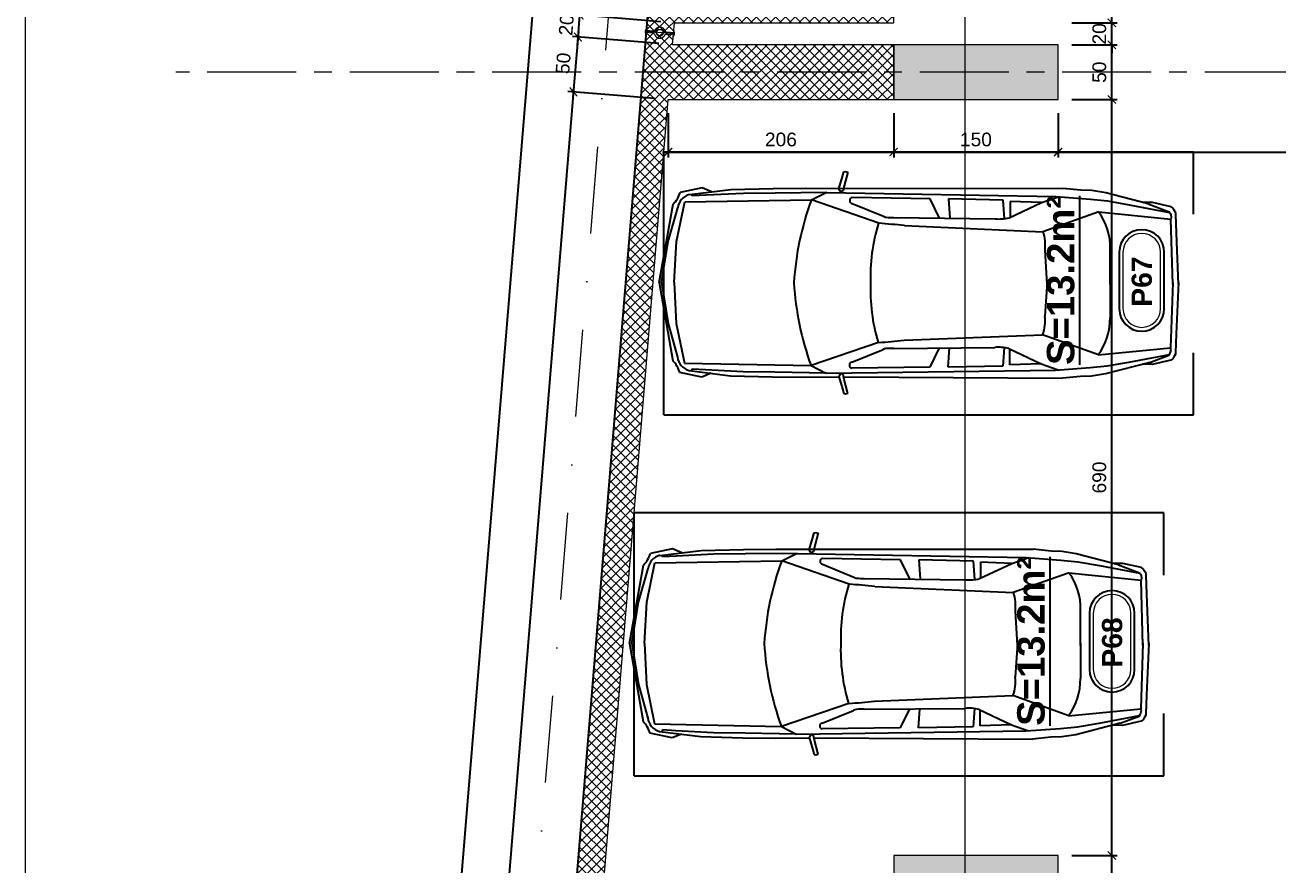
# Model space of a CAD drawing. Header units: centimetres. Extents: x 54080 to 59633, y -55119 to -48218.
# Drawn here: x 54080 to 55223, y -52806 to -52039 of the extents above; entities that cross this region are included whole.
import ezdxf
from ezdxf.enums import TextEntityAlignment as Align

# ---------------------------------------------------------------- set-up
doc = ezdxf.new("R2010")
doc.units = ezdxf.units.CM
doc.header["$LTSCALE"] = 50
doc.header["$MEASUREMENT"] = 0
for name, pattern in [('23486-A01$0${ Chain Double-Dash }', [0]), ('AXES', [2, 1.25, -0.25, 0.25, -0.25]), ('CACHE', [0.375, 0.25, -0.125]), ('CONTINU', [0]), ('Dot & Dashed', [335.138881, 158.75, -88.194444, 0, -88.194437])]:
    doc.linetypes.add(name, pattern=pattern)
doc.layers.get('0').update_dxf_attribs({"color": 8})
for name, color, linetype in [('AXES', 10, 'AXES'), ('BETON COUPE', 3, 'CONTINU'), ('BORD', 5, 'Continuous'), ('COTE 50ème', 1, 'Continuous'), ('FINI', 251, 'Continuous'), ('PILIER', 7, 'Continuous'), ('TEXTE', 7, 'Continuous')]:
    doc.layers.add(name, color=color, linetype=linetype)
for name, color, linetype, lineweight in [('BETON CACHE', 4, 'CACHE', 5), ('BETON HACHURE', 253, 'Continuous', 13), ('JOINT JEKTO', 150, 'AXES', 35), ('MACONNERIE COUPE', 7, 'Continuous', 30)]:
    doc.layers.add(name, color=color, linetype=linetype, lineweight=lineweight)
doc.layers.add('FMULT', color=150, linetype='Continuous', plot=False)
doc.layers.add('HORS GEL', color=7, linetype='CACHE', lineweight=15, true_color=0x00661a)
doc.layers.add('PREFA MUR SUP TRAME', color=7, linetype='Continuous', true_color=0xd7c7ff)
doc.styles.add('BRMNAMES', font='swisseb.ttf', dxfattribs={"height": 20})
doc.styles.add('RS_TEXT_1.50', font='arial.ttf', dxfattribs={"height": 12.5})
doc.styles.add('RS_TXT_50', font='arial.ttf', dxfattribs={"height": 12.5})
doc.dimstyles.new('RS_50CM_LINEAIRE', dxfattribs={"dimscale": 5, "dimtxt": 12.5, "dimasz": 1.5, "dimexe": 1, "dimexo": 2.5, "dimgap": 1, "dimtad": 1, "dimdec": 1, "dimrnd": 0.5, "dimdsep": 46, "dimtxsty": 'RS_TXT_50', "dimblk1": 'ARCHTICK', "dimblk2": 'ARCHTICK', "dimsah": 1, "dimcen": 2.5, "dimdle": 1, "dimclrt": 4, "dimadec": 0, "dimazin": 2, "dimtfac": 1, "dimtdec": 1, "dimtix": 1, "dimtmove": 2, "dimatfit": 3, "dimfxl": 1, "dimtolj": 1, "dimtzin": 0, "dimarcsym": 0})

# ---------------------------------------------------------------- blocks, each defined once
blk = doc.blocks.new('A$C99aa3423')
at = {"layer": 'AXES', "lineweight": 5, "ltscale": 1.3}
for p, q in [((-1265, 1580), (-1265, -1500)), ((3195, -1220), (-1985, -1220))]:
    blk.add_line(p, q, dxfattribs=at)
at = {"layer": 'HORS GEL', "linetype": '23486-A01$0${ Chain Double-Dash }', "ltscale": 1.2}
blk.add_line((-1265, -1195), (-1265, -4150), dxfattribs=at)
blk = doc.blocks.new('_ArchTick')
at = {"color": 0, "linetype": 'ByBlock', "const_width": 0.15}
blk.add_lwpolyline([(-0.5, -0.5), (0.5, 0.5)], dxfattribs=at)
blk = doc.blocks.new('*D1079')
at = {"layer": 'COTE 50ème', "color": 0, "lineweight": -2, "ltscale": 0.5, "transparency": 16777216}
for p, q in [((55071.7, -52852.4), (55071.7, -52792.4)), ((55035.2, -52797.4), (55076.7, -52797.4)), ((55035.2, -52847.4), (55076.7, -52847.4))]:
    blk.add_line(p, q, dxfattribs=at)
at = {"layer": 'Defpoints', "color": 0, "ltscale": 0.5, "transparency": 16777216}
for p in [(55022.7, -52797.4), (55071.7, -52797.4), (55022.7, -52847.4)]:
    blk.add_point(p, dxfattribs=at)
at = {"layer": 'COTE 50ème', "color": 0, "lineweight": -2, "ltscale": 0.5, "transparency": 16777216, "xscale": 7.5, "yscale": 7.5, "zscale": 7.5}
for p, rotation in [((55071.7, -52797.4), 90), ((55071.7, -52847.4), 270)]:
    blk.add_blockref('_ArchTick', p, dxfattribs=dict(at, rotation=rotation))
at = {"layer": 'COTE 50ème', "color": 4, "ltscale": 0.5, "transparency": 16777216, "insert": (55060.3, -52822.4), "char_height": 12.5, "attachment_point": 5, "rotation": 90, "style": 'RS_TXT_50'}
blk.add_mtext('\\A1;50', dxfattribs=at)
blk = doc.blocks.new('*D1080')
at = {"layer": 'COTE 50ème', "color": 0, "lineweight": -2, "ltscale": 0.5, "transparency": 16777216}
for p, q in [((55035.2, -52107.4), (55076.7, -52107.4)), ((55071.7, -52802.4), (55071.7, -52102.4)), ((55035.2, -52797.4), (55076.7, -52797.4))]:
    blk.add_line(p, q, dxfattribs=at)
at = {"layer": 'Defpoints', "color": 0, "ltscale": 0.5, "transparency": 16777216}
for p in [(55022.7, -52107.4), (55071.7, -52107.4), (55022.7, -52797.4)]:
    blk.add_point(p, dxfattribs=at)
at = {"layer": 'COTE 50ème', "color": 0, "lineweight": -2, "ltscale": 0.5, "transparency": 16777216, "xscale": 7.5, "yscale": 7.5, "zscale": 7.5}
for p, rotation in [((55071.7, -52107.4), 90), ((55071.7, -52797.4), 270)]:
    blk.add_blockref('_ArchTick', p, dxfattribs=dict(at, rotation=rotation))
at = {"layer": 'COTE 50ème', "color": 4, "ltscale": 0.5, "transparency": 16777216, "insert": (55060.3, -52452.4), "char_height": 12.5, "attachment_point": 5, "rotation": 90, "style": 'RS_TXT_50'}
blk.add_mtext('\\A1;690', dxfattribs=at)
blk = doc.blocks.new('*D1081')
at = {"layer": 'COTE 50ème', "color": 0, "lineweight": -2, "ltscale": 0.5, "transparency": 16777216}
for p, q in [((55035.2, -52057.4), (55076.7, -52057.4)), ((55071.7, -52112.4), (55071.7, -52052.4)), ((55035.2, -52107.4), (55076.7, -52107.4))]:
    blk.add_line(p, q, dxfattribs=at)
at = {"layer": 'Defpoints', "color": 0, "ltscale": 0.5, "transparency": 16777216}
for p in [(55022.7, -52057.4), (55071.7, -52057.4), (55022.7, -52107.4)]:
    blk.add_point(p, dxfattribs=at)
at = {"layer": 'COTE 50ème', "color": 0, "lineweight": -2, "ltscale": 0.5, "transparency": 16777216, "xscale": 7.5, "yscale": 7.5, "zscale": 7.5}
for p, rotation in [((55071.7, -52057.4), 90), ((55071.7, -52107.4), 270)]:
    blk.add_blockref('_ArchTick', p, dxfattribs=dict(at, rotation=rotation))
at = {"layer": 'COTE 50ème', "color": 4, "ltscale": 0.5, "transparency": 16777216, "insert": (55060.3, -52082.4), "char_height": 12.5, "attachment_point": 5, "rotation": 90, "style": 'RS_TXT_50'}
blk.add_mtext('\\A1;50', dxfattribs=at)
blk = doc.blocks.new('*D1082')
at = {"layer": 'COTE 50ème', "color": 0, "lineweight": -2, "ltscale": 0.5, "transparency": 16777216}
for p, q in [((55035.2, -52037.4), (55076.7, -52037.4)), ((55071.7, -52037.4), (55071.7, -52029.9)), ((55071.7, -52057.4), (55071.7, -52037.4)), ((55035.2, -52057.4), (55076.7, -52057.4)), ((55071.7, -52057.4), (55071.7, -52064.9))]:
    blk.add_line(p, q, dxfattribs=at)
at = {"layer": 'Defpoints', "color": 0, "ltscale": 0.5, "transparency": 16777216}
for p in [(55022.7, -52037.4), (55071.7, -52037.4), (55022.7, -52057.4)]:
    blk.add_point(p, dxfattribs=at)
at = {"layer": 'COTE 50ème', "color": 0, "lineweight": -2, "ltscale": 0.5, "transparency": 16777216, "xscale": 7.5, "yscale": 7.5, "zscale": 7.5}
for p, rotation in [((55071.7, -52037.4), 270), ((55071.7, -52057.4), 90)]:
    blk.add_blockref('_ArchTick', p, dxfattribs=dict(at, rotation=rotation))
at = {"layer": 'COTE 50ème', "color": 4, "ltscale": 0.5, "transparency": 16777216, "insert": (55060.3, -52047.4), "char_height": 12.5, "attachment_point": 5, "rotation": 90, "style": 'RS_TXT_50'}
blk.add_mtext('\\A1;20', dxfattribs=at)
blk = doc.blocks.new('*D1083')
at = {"layer": 'COTE 50ème', "color": 0, "lineweight": -2, "ltscale": 0.5, "transparency": 16777216}
for p, q in [((55071.7, -52042.4), (55071.7, -51982.4)), ((55035.2, -51987.4), (55076.7, -51987.4)), ((55035.2, -52037.4), (55076.7, -52037.4))]:
    blk.add_line(p, q, dxfattribs=at)
at = {"layer": 'Defpoints', "color": 0, "ltscale": 0.5, "transparency": 16777216}
for p in [(55022.7, -51987.4), (55071.7, -51987.4), (55022.7, -52037.4)]:
    blk.add_point(p, dxfattribs=at)
at = {"layer": 'COTE 50ème', "color": 0, "lineweight": -2, "ltscale": 0.5, "transparency": 16777216, "xscale": 7.5, "yscale": 7.5, "zscale": 7.5}
for p, rotation in [((55071.7, -51987.4), 90), ((55071.7, -52037.4), 270)]:
    blk.add_blockref('_ArchTick', p, dxfattribs=dict(at, rotation=rotation))
at = {"layer": 'COTE 50ème', "color": 4, "ltscale": 0.5, "transparency": 16777216, "insert": (55060.3, -52012.4), "char_height": 12.5, "attachment_point": 5, "rotation": 90, "style": 'RS_TXT_50'}
blk.add_mtext('\\A1;50', dxfattribs=at)
blk = doc.blocks.new('*D1252')
at = {"layer": 'COTE 50ème', "color": 0, "lineweight": -2, "ltscale": 0.5, "transparency": 16777216}
for p, q in [((54666.9, -52119.9), (54666.9, -52160.3)), ((54872.7, -52119.9), (54872.7, -52160.3)), ((54661.9, -52155.3), (54877.7, -52155.3))]:
    blk.add_line(p, q, dxfattribs=at)
at = {"layer": 'Defpoints', "color": 0, "ltscale": 0.5, "transparency": 16777216}
for p in [(54666.9, -52107.4), (54872.7, -52107.4), (54872.7, -52155.3)]:
    blk.add_point(p, dxfattribs=at)
at = {"layer": 'COTE 50ème', "color": 0, "lineweight": -2, "ltscale": 0.5, "transparency": 16777216, "xscale": 7.5, "yscale": 7.5, "zscale": 7.5, "rotation": 180}
blk.add_blockref('_ArchTick', (54666.9, -52155.3), dxfattribs=at)
at = {"layer": 'COTE 50ème', "color": 0, "lineweight": -2, "ltscale": 0.5, "transparency": 16777216, "xscale": 7.5, "yscale": 7.5, "zscale": 7.5}
blk.add_blockref('_ArchTick', (54872.7, -52155.3), dxfattribs=at)
at = {"layer": 'COTE 50ème', "color": 4, "ltscale": 0.5, "transparency": 16777216, "insert": (54769.8, -52143.9), "char_height": 12.5, "attachment_point": 5, "style": 'RS_TXT_50'}
blk.add_mtext('\\A1;206', dxfattribs=at)
blk = doc.blocks.new('*D1253')
at = {"layer": 'COTE 50ème', "color": 0, "lineweight": -2, "ltscale": 0.5, "transparency": 16777216}
for p, q in [((54872.7, -52119.9), (54872.7, -52160.3)), ((55022.7, -52119.9), (55022.7, -52160.3)), ((54867.7, -52155.3), (55027.7, -52155.3))]:
    blk.add_line(p, q, dxfattribs=at)
at = {"layer": 'Defpoints', "color": 0, "ltscale": 0.5, "transparency": 16777216}
for p in [(54872.7, -52107.4), (55022.7, -52107.4), (55022.7, -52155.3)]:
    blk.add_point(p, dxfattribs=at)
at = {"layer": 'COTE 50ème', "color": 0, "lineweight": -2, "ltscale": 0.5, "transparency": 16777216, "xscale": 7.5, "yscale": 7.5, "zscale": 7.5, "rotation": 180}
blk.add_blockref('_ArchTick', (54872.7, -52155.3), dxfattribs=at)
at = {"layer": 'COTE 50ème', "color": 0, "lineweight": -2, "ltscale": 0.5, "transparency": 16777216, "xscale": 7.5, "yscale": 7.5, "zscale": 7.5}
blk.add_blockref('_ArchTick', (55022.7, -52155.3), dxfattribs=at)
at = {"layer": 'COTE 50ème', "color": 4, "ltscale": 0.5, "transparency": 16777216, "insert": (54947.7, -52143.9), "char_height": 12.5, "attachment_point": 5, "style": 'RS_TXT_50'}
blk.add_mtext('\\A1;150', dxfattribs=at)
blk = doc.blocks.new('*D1254')
at = {"layer": 'COTE 50ème', "color": 0, "lineweight": -2, "ltscale": 0.5, "transparency": 16777216}
for p, q in [((55022.7, -52119.9), (55022.7, -52160.3)), ((55682.7, -52119.9), (55682.7, -52160.3)), ((55017.7, -52155.3), (55687.7, -52155.3))]:
    blk.add_line(p, q, dxfattribs=at)
at = {"layer": 'Defpoints', "color": 0, "ltscale": 0.5, "transparency": 16777216}
for p in [(55022.7, -52107.4), (55682.7, -52107.4), (55682.7, -52155.3)]:
    blk.add_point(p, dxfattribs=at)
at = {"layer": 'COTE 50ème', "color": 0, "lineweight": -2, "ltscale": 0.5, "transparency": 16777216, "xscale": 7.5, "yscale": 7.5, "zscale": 7.5, "rotation": 180}
blk.add_blockref('_ArchTick', (55022.7, -52155.3), dxfattribs=at)
at = {"layer": 'COTE 50ème', "color": 0, "lineweight": -2, "ltscale": 0.5, "transparency": 16777216, "xscale": 7.5, "yscale": 7.5, "zscale": 7.5}
blk.add_blockref('_ArchTick', (55682.7, -52155.3), dxfattribs=at)
at = {"layer": 'COTE 50ème', "color": 4, "ltscale": 0.5, "transparency": 16777216, "insert": (55352.7, -52143.9), "char_height": 12.5, "attachment_point": 5, "style": 'RS_TXT_50'}
blk.add_mtext('\\A1;660', dxfattribs=at)
blk = doc.blocks.new('*D1396')
at = {"layer": 'COTE 50ème', "color": 0, "lineweight": -2, "ltscale": 0.5, "transparency": 16777216}
for p, q in [((54586.2, -52030.2), (54586.8, -52022.8)), ((54660.2, -52036.3), (54581.2, -52029.8)), ((54586.2, -52030.2), (54584.6, -52050.3)), ((54658.5, -52056.3), (54579.6, -52049.9)), ((54584.6, -52050.3), (54584, -52057.7))]:
    blk.add_line(p, q, dxfattribs=at)
at = {"layer": 'Defpoints', "color": 0, "ltscale": 0.5, "transparency": 16777216}
for p in [(54672.6, -52037.3), (54584.6, -52050.3), (54671, -52057.4)]:
    blk.add_point(p, dxfattribs=at)
at = {"layer": 'COTE 50ème', "color": 0, "lineweight": -2, "ltscale": 0.5, "transparency": 16777216, "xscale": 7.5, "yscale": 7.5, "zscale": 7.5}
for p, rotation in [((54586.2, -52030.2), 265.3016788699088), ((54584.6, -52050.3), 85.3016788699088)]:
    blk.add_blockref('_ArchTick', p, dxfattribs=dict(at, rotation=rotation))
at = {"layer": 'COTE 50ème', "color": 4, "ltscale": 0.5, "transparency": 16777216, "insert": (54574.1, -52039.3), "char_height": 12.5, "attachment_point": 5, "rotation": 85.3017, "style": 'RS_TXT_50'}
blk.add_mtext('\\A1;20', dxfattribs=at)
blk = doc.blocks.new('*D1397')
at = {"layer": 'COTE 50ème', "color": 0, "lineweight": -2, "ltscale": 0.5, "transparency": 16777216}
for p, q in [((54658.5, -52056.3), (54579.6, -52049.9)), ((54585, -52045.3), (54580.1, -52105.2)), ((54654.4, -52106.3), (54575.5, -52099.9))]:
    blk.add_line(p, q, dxfattribs=at)
at = {"layer": 'Defpoints', "color": 0, "ltscale": 0.5, "transparency": 16777216}
for p in [(54671, -52057.4), (54580.5, -52100.3), (54666.9, -52107.4)]:
    blk.add_point(p, dxfattribs=at)
at = {"layer": 'COTE 50ème', "color": 0, "lineweight": -2, "ltscale": 0.5, "transparency": 16777216, "xscale": 7.5, "yscale": 7.5, "zscale": 7.5}
for p, rotation in [((54584.6, -52050.3), 85.30167886990876), ((54580.5, -52100.3), 265.3016788699088)]:
    blk.add_blockref('_ArchTick', p, dxfattribs=dict(at, rotation=rotation))
at = {"layer": 'COTE 50ème', "color": 4, "ltscale": 0.5, "transparency": 16777216, "insert": (54571.2, -52074.3), "char_height": 12.5, "attachment_point": 5, "rotation": 85.3017, "style": 'RS_TXT_50'}
blk.add_mtext('\\A1;50', dxfattribs=at)
blk = doc.blocks.new('*D1398')
at = {"layer": 'COTE 50ème', "color": 0, "lineweight": -2, "ltscale": 0.5, "transparency": 16777216}
for p, q in [((54580.9, -52095.3), (54404.7, -54239.3)), ((54654.4, -52106.3), (54575.5, -52099.9)), ((54479, -54240.4), (54400.1, -54233.9))]:
    blk.add_line(p, q, dxfattribs=at)
at = {"layer": 'Defpoints', "color": 0, "ltscale": 0.5, "transparency": 16777216}
for p in [(54666.9, -52107.4), (54405.1, -54234.3), (54491.5, -54241.4)]:
    blk.add_point(p, dxfattribs=at)
at = {"layer": 'COTE 50ème', "color": 0, "lineweight": -2, "ltscale": 0.5, "transparency": 16777216, "xscale": 7.5, "yscale": 7.5, "zscale": 7.5}
for p, rotation in [((54580.5, -52100.3), 85.30167886990876), ((54405.1, -54234.3), 265.3016788699088)]:
    blk.add_blockref('_ArchTick', p, dxfattribs=dict(at, rotation=rotation))
at = {"layer": 'COTE 50ème', "color": 4, "ltscale": 0.5, "transparency": 16777216, "insert": (54481.4, -53166.4), "char_height": 12.5, "attachment_point": 5, "rotation": 85.3017, "style": 'RS_TXT_50'}
blk.add_mtext('\\A1;2141.5', dxfattribs=at)
blk = doc.blocks.new('*D1403')
at = {"layer": 'COTE 50ème', "color": 0, "lineweight": -2, "ltscale": 0.5, "transparency": 16777216}
for p, q in [((54749.7, -49513.6), (54359.6, -54260.3)), ((54841.4, -49526.2), (54744.3, -49518.2)), ((54452.1, -54262.9), (54355.1, -54254.9))]:
    blk.add_line(p, q, dxfattribs=at)
at = {"layer": 'Defpoints', "color": 0, "ltscale": 0.5, "transparency": 16777216}
for p in [(54853.8, -49527.2), (54360, -54255.3), (54464.5, -54263.9)]:
    blk.add_point(p, dxfattribs=at)
at = {"layer": 'COTE 50ème', "color": 0, "lineweight": -2, "ltscale": 0.5, "transparency": 16777216, "xscale": 7.5, "yscale": 7.5, "zscale": 7.5}
for p, rotation in [((54749.3, -49518.6), 85.30167751912303), ((54360, -54255.3), 265.301677519123)]:
    blk.add_blockref('_ArchTick', p, dxfattribs=dict(at, rotation=rotation))
at = {"layer": 'COTE 50ème', "color": 4, "ltscale": 0.5, "transparency": 16777216, "insert": (54543.3, -51886), "char_height": 12.5, "attachment_point": 5, "rotation": 85.3017, "style": 'RS_TXT_50'}
blk.add_mtext('\\A1;4752.5', dxfattribs=at)
blk = doc.blocks.new('PILIER')
at = {"color": 252}
blk.add_lwpolyline([(1.563, 1.2), (-1.437, 1.2, 1), (-1.437, -1.2), (1.563, -1.2, 1), (1.563, 1.2, -1)], format="xyb", dxfattribs=at)
at = {"color": 10, "lineweight": 20}
blk.add_lwpolyline([(1.563, 1), (-1.437, 1, 1), (-1.437, -1), (1.563, -1, 1)], format="xyb", close=True, dxfattribs=at)
at = {"color": 7, "style": 'BRMNAMES'}
blk.add_attdef('PILIER_TEXTE', text='', height=1.076, dxfattribs=at).set_placement((0, 0), align=Align.MIDDLE_CENTER)

msp = doc.modelspace()

# ---------------------------------------------------------------- hatches: boundary and pattern name
at = {"layer": 'BETON HACHURE', "transparency": 33554585}
h = msp.add_hatch(dxfattribs=at)
h.set_pattern_fill('ANSI37', color=256, scale=50, angle=270, style=0)
h.set_pattern_definition([(315, (861.459, 19655.393), (4.4194174, 4.4194174), []), (45, (861.459, 19655.393), (-4.4194174, 4.4194174), [])])
h.paths.add_polyline_path([(56357.67, -51847.22), (56382.67, -51847.22), (56382.67, -52172.22), (56357.67, -52172.22)], flags=0)
h.paths.add_polyline_path([(56357.67, -51847.22), (56382.67, -51847.22), (56382.67, -52172.22), (56357.67, -52172.22)], flags=0)
h.paths.add_polyline_path([(58537.67, -51987.36), (58537.67, -52037.36), (58617.67, -52037.36), (58617.67, -51987.36)], flags=0)
h.paths.add_polyline_path([(58157.67, -51987.36), (58157.67, -52037.36), (58237.67, -52037.36), (58237.67, -51987.36)], flags=0)
edge = h.paths.add_edge_path(flags=0)
edge.add_arc((58197.67, -50672.36), 40, 0, 360)
edge = h.paths.add_edge_path(flags=0)
edge.add_arc((58197.67, -49997.36), 40, 0, 360)
edge = h.paths.add_edge_path(flags=0)
edge.add_arc((58197.67, -51272.36), 40, 0, 360)
h.paths.add_polyline_path([(59277.67, -49527.22), (54853.83, -49527.22), (54464.54, -54263.92), (59277.59, -54736.58), (59277.67, -54713.51)])
edge = h.paths.add_edge_path(flags=0)
edge.add_arc((58197.67, -51272.36), 40, 0, 360)
h.paths.add_polyline_path([(56982.67, -49552.22), (56982.67, -49972.36), (57007.67, -49972.36), (57007.67, -49552.22), (58577.68, -49552.22), (58577.67, -50022.36), (58617.67, -50022.36), (58617.67, -49552.22), (59247.67, -49552.22), (59247.67, -51282.36), (58617.67, -51282.36), (58617.67, -50647.36), (58577.67, -50647.36), (58577.67, -51312.36), (59247.67, -51312.36), (59247.67, -52057.36), (58577.67, -52057.36), (58577.67, -53447.36), (58617.67, -53447.36), (58617.67, -52087.36), (59247.67, -52087.36), (59247.67, -54709.01), (58245.17, -54610.07), (58245.17, -54122.36), (58220.17, -54122.36), (58220.17, -54607.62), (56915.17, -54479.46), (56915.17, -54122.36), (56890.17, -54122.36), (56890.17, -54477.01), (55702.67, -54360.39), (55702.67, -54122.36), (55652.67, -54122.36), (55652.67, -54355.48), (54491.47, -54241.45), (54666.86, -52107.36), (54872.67, -52107.36), (54872.67, -52057.36), (54670.97, -52057.36), (54672.82, -52037.36), (54872.67, -52037.36), (54872.67, -51987.36), (54676.72, -51987.36), (54733.43, -51297.36), (54872.67, -51297.36), (54872.67, -51247.36), (54737.54, -51247.36), (54782.74, -50697.36), (54872.67, -50697.36), (54872.67, -50647.36), (54786.85, -50647.36), (54876.86, -49552.22), (55655.17, -49552.22), (55655.17, -49972.36), (55680.17, -49972.36), (55680.17, -49552.22)], flags=16)
h.paths.add_polyline_path([(58157.67, -51232.36), (58157.67, -51312.36), (58237.67, -51312.36), (58237.67, -51232.36)], flags=0)
at = {"layer": 'PREFA MUR SUP TRAME'}
h = msp.add_hatch(color=256, dxfattribs=at)
h.paths.add_polyline_path([(57412.67, -51987.36), (57412.67, -52037.36), (57492.67, -52037.36), (57492.67, -51987.36)])
h.paths.add_polyline_path([(55702.67, -52412.36), (55682.67, -52412.36), (55682.67, -52087.36), (56127.67, -52087.36), (56127.67, -52412.36), (56107.67, -52412.36), (56107.67, -52107.36), (55917.67, -52107.36), (55917.67, -52412.36), (55892.67, -52412.36), (55892.67, -52107.36), (55702.67, -52107.36)])
h.paths.add_polyline_path([(55702.67, -52797.36), (55652.67, -52797.36), (55652.67, -52927.36), (55702.67, -52927.36)])
h.paths.add_polyline_path([(55022.67, -52847.36), (55022.67, -52797.36), (54872.67, -52797.36), (54872.67, -52847.36)])
h.paths.add_polyline_path([(55022.67, -53373.36), (55022.67, -53323.36), (54872.67, -53323.36), (54872.67, -53373.36)])
h.paths.add_polyline_path([(55702.67, -53222.36), (55652.67, -53222.36), (55652.67, -53372.36), (55702.67, -53372.36)])
h.paths.add_polyline_path([(55702.67, -53972.36), (55652.67, -53972.36), (55652.67, -54122.36), (55702.67, -54122.36)])
h.paths.add_polyline_path([(55022.67, -54067.36), (55022.67, -54017.36), (54872.67, -54017.36), (54872.67, -54067.36)])
h.paths.add_polyline_path([(55022.67, -52107.36), (55022.67, -52057.36), (54872.67, -52057.36), (54872.67, -52107.36)])
edge = h.paths.add_edge_path()
edge.add_arc((57452.67, -51272.36), 40, 0, 360)
edge = h.paths.add_edge_path()
edge.add_arc((57452.67, -50672.36), 40, 0, 360)
edge = h.paths.add_edge_path()
edge.add_arc((57572.67, -49997.36), 40, 0, 360)
h.paths.add_polyline_path([(56107.67, -53323.39), (56157.67, -53323.39), (56157.67, -53397.39), (56107.67, -53397.39)])

# ---------------------------------------------------------------- linework, layer by layer
at = {"layer": 'BETON CACHE', "color": 232, "linetype": 'Dot & Dashed', "ltscale": 0.01}
msp.add_lwpolyline([(59078.3, -54847.46), (57765.06, -54807.71), (54417.81, -54401.92), (54818.91, -49521.26), (58468.18, -49407.74), (59057.59, -49414.31)], close=True, dxfattribs=at)
at = {"layer": 'BETON COUPE', "lineweight": 5}
for points in [[(59277.67, -49527.22), (54853.83, -49527.22), (54464.54, -54263.92), (59277.59, -54736.58), (59277.67, -54713.51)], [(55022.67, -52107.36), (55022.67, -52057.36), (54872.67, -52057.36), (54872.67, -52107.36)], [(55022.67, -52847.36), (55022.67, -52797.36), (54872.67, -52797.36), (54872.67, -52847.36)]]:
    msp.add_lwpolyline(points, close=True, dxfattribs=at)
msp.add_lwpolyline([(56890.17, -54477.01), (55702.67, -54360.39), (55702.67, -54122.36), (55652.67, -54122.36), (55652.67, -54355.48), (54491.47, -54241.45), (54666.86, -52107.36), (54872.67, -52107.36), (54872.67, -52057.36), (54670.97, -52057.36), (54672.62, -52037.35), (54872.67, -52037.36), (54872.67, -51987.36), (54676.72, -51987.36), (54733.43, -51297.36), (54872.67, -51297.36), (54872.67, -51247.36)], dxfattribs=at)
at = {"layer": 'BORD'}
msp.add_lwpolyline([(59277.67, -54713.51), (59277.67, -49527.22), (54853.83, -49527.22), (54464.54, -54263.92), (59277.59, -54736.58)], close=True, dxfattribs=at)
at = {"layer": 'FINI'}
for p, q in [((54662.92, -52395.3), (54662.92, -52155.3)), ((55146.08, -52155.3), (54662.92, -52155.3)), ((55146.08, -52212.14), (55146.08, -52155.3)), ((54825.9, -52177.57), (54826.85, -52174.38)), ((54826.85, -52174.38), (54827.32, -52173.47)), ((54827.32, -52173.47), (54828.69, -52173.02)), ((54830.98, -52173.51), (54827.64, -52186.27)), ((54828.69, -52173.02), (54830.95, -52173.61)), ((54697.94, -52188.11), (54677.78, -52192.31)), ((54706.56, -52191.57), (54697.94, -52188.11)), ((54724.22, -52189.46), (54762.62, -52188.59)), ((54762.62, -52188.59), (54792.34, -52188.26)), ((54792.34, -52188.26), (55026.9, -52188.46)), ((54822.58, -52188.5), (54823.53, -52185.77)), ((54823.92, -52191.26), (54822.58, -52188.5)), ((54823.53, -52185.77), (54825.9, -52177.57)), ((54827.64, -52186.27), (54826.67, -52190.83)), ((54827.15, -52188.59), (54827.65, -52188.6)), ((55043.38, -52190.11), (55026.9, -52188.46)), ((54682, -52200.8), (54797.64, -52198.92)), ((54686.32, -52193.99), (54724.22, -52189.46)), ((54689.08, -52195.33), (54688.27, -52193.76)), ((54701.41, -52194.74), (54689.08, -52195.33)), ((54735.69, -52192.99), (54701.41, -52194.74)), ((54764.49, -52192.68), (54735.69, -52192.99)), ((54811.58, -52192.17), (54764.49, -52192.68)), ((54797.64, -52198.92), (54811.2, -52192.17)), ((54859.12, -52220.26), (54797.64, -52198.92)), ((54811.58, -52192.17), (55020.58, -52195.84)), ((54824.84, -52191.27), (54823.92, -52191.26)), ((54826.67, -52190.83), (54824.84, -52191.27)), ((54905.84, -52198.08), (54834.77, -52196.88)), ((54914.53, -52215.55), (54905.84, -52198.08)), ((54972.67, -52199.28), (54922.82, -52198.12)), ((54922.82, -52198.12), (54923.81, -52215.68)), ((54973.84, -52216.06), (54972.67, -52199.28)), ((55007.68, -52201.48), (55023.09, -52196.03)), ((55020.58, -52195.84), (55052.16, -52198.24)), ((55053.45, -52190.46), (55043.38, -52190.11)), ((55052.16, -52198.24), (55067.72, -52199.9)), ((55066.27, -52192.6), (55053.45, -52190.46)), ((55104.79, -52202.7), (55066.27, -52192.6)), ((55067.72, -52199.9), (55087.42, -52203.35)), ((54658.82, -52274.32), (54671.39, -52202.9)), ((54667.08, -52236.84), (54675.63, -52206.09)), ((54674.5, -52236.85), (54682, -52200.8)), ((54834.76, -52202.18), (54863.38, -52213.91)), ((54977.94, -52215.21), (55007.68, -52201.48)), ((54979.04, -52200.36), (54979.01, -52214.59)), ((55007.68, -52201.48), (54979.04, -52200.36)), ((55059.76, -52209.87), (55008.68, -52228)), ((55059.62, -52209.86), (55125.4, -52216.57)), ((55087.42, -52203.35), (55124.43, -52210.33)), ((55108.89, -52201.29), (55099.77, -52201.39)), ((55104.79, -52202.7), (55124.07, -52209.81)), ((55125.85, -52205.22), (55108.89, -52201.29)), ((55124.07, -52209.81), (55125, -52211.17)), ((55125, -52211.17), (55125.47, -52212.54)), ((55127.69, -52206.57), (55125.85, -52205.22)), ((55128.63, -52208.39), (55127.69, -52206.57)), ((55130.02, -52210.66), (55128.63, -52208.39)), ((55130.04, -52212.03), (55130.02, -52210.66)), ((54872.92, -52214.99), (54965.21, -52216.24)), ((54882.45, -52222.43), (55008.68, -52228)), ((55125.95, -52214.82), (55125.4, -52216.57)), ((55127.2, -52276.27), (55125.4, -52216.57)), ((55125.47, -52212.54), (55125.95, -52214.82)), ((55130.67, -52229.31), (55130.04, -52212.03)), ((55132.49, -52276.28), (55130.67, -52229.31)), ((54660.92, -52274.32), (54667.08, -52236.84)), ((54672.4, -52274.35), (54674.5, -52236.85)), ((55012.59, -52276.05), (55010.77, -52244.98)), ((55070.11, -52276.15), (55070.18, -52244.04)), ((54658.82, -52274.32), (54671.09, -52345.79)), ((54660.92, -52274.32), (54666.92, -52311.83)), ((54672.4, -52274.35), (54674.35, -52311.85)), ((55012.59, -52274.05), (55010.64, -52305.12)), ((55070.11, -52274.19), (55070.05, -52306.3)), ((55127.2, -52274.31), (55125.15, -52334)), ((55132.5, -52274.32), (55130.48, -52321.28)), ((54666.92, -52311.83), (54675.34, -52342.61)), ((54674.35, -52311.85), (54681.7, -52347.93)), ((54882.24, -52327.13), (55008.49, -52322.09)), ((55059.49, -52340.43), (55008.49, -52322.09)), ((55130.48, -52321.28), (55129.78, -52338.56)), ((54858.9, -52329.2), (54797.32, -52350.29)), ((54834.46, -52347.19), (54863.13, -52335.58)), ((54872.68, -52334.54), (54964.97, -52333.67)), ((54914.29, -52334.14), (54905.53, -52351.58)), ((54922.5, -52351.61), (54923.57, -52334.06)), ((54973.59, -52333.88), (54972.36, -52350.65)), ((54977.7, -52334.75), (55007.37, -52348.6)), ((54978.73, -52349.61), (54978.76, -52335.25)), ((55059.35, -52340.44), (55125.15, -52334)), ((55125.7, -52335.75), (55125.15, -52334)), ((55125.21, -52338.03), (55125.7, -52335.75)), ((54681.7, -52347.93), (54797.32, -52350.29)), ((55007.37, -52348.6), (54978.73, -52349.61)), ((55007.37, -52348.6), (55022.76, -52354.11)), ((55106.33, -52347.35), (55065.93, -52357.72)), ((55067.41, -52350.42), (55087.12, -52347.06)), ((55087.12, -52347.06), (55124.16, -52340.23)), ((55106.33, -52347.35), (55123.8, -52340.75)), ((55125.56, -52345.35), (55108.58, -52349.21)), ((55123.8, -52340.75), (55124.74, -52339.4)), ((55124.74, -52339.4), (55125.21, -52338.03)), ((55127.41, -52344.01), (55125.56, -52345.35)), ((55128.35, -52342.19), (55127.41, -52344.01)), ((55129.76, -52339.93), (55128.35, -52342.19)), ((55129.78, -52338.56), (55129.76, -52339.93)), ((55146.08, -52395.3), (55146.08, -52338.46)), ((54697.58, -52360.69), (54677.44, -52356.41)), ((54685.98, -52354.76), (54723.87, -52359.45)), ((54688.75, -52353.43), (54687.93, -52355)), ((54701.08, -52354.07), (54688.75, -52353.43)), ((54706.21, -52357.26), (54697.58, -52360.69)), ((54735.35, -52355.96), (54701.08, -52354.07)), ((54723.87, -52359.45), (54762.26, -52360.48)), ((54764.15, -52356.39), (54735.35, -52355.96)), ((54811.24, -52357.1), (54764.15, -52356.39)), ((54797.32, -52350.29), (54810.86, -52357.09)), ((54811.24, -52357.1), (55020.25, -52354.29)), ((54823.92, -52357.88), (54822.58, -52360.64)), ((54824.84, -52357.87), (54823.92, -52357.88)), ((54826.67, -52358.31), (54824.84, -52357.87)), ((54827.64, -52362.87), (54826.67, -52358.31)), ((54905.53, -52351.58), (54834.45, -52352.49)), ((54972.36, -52350.65), (54922.5, -52351.61)), ((55020.25, -52354.29), (55051.84, -52352.02)), ((55043.03, -52360.12), (55026.55, -52361.7)), ((55053.1, -52359.81), (55043.03, -52360.12)), ((55051.84, -52352.02), (55067.41, -52350.42)), ((55065.93, -52357.72), (55053.1, -52359.81)), ((55108.58, -52349.21), (55099.59, -52349.08)), ((54762.26, -52360.48), (54791.98, -52360.93)), ((54791.98, -52360.93), (54822.58, -52360.6)), ((54822.58, -52360.64), (54823.53, -52363.37)), ((54823.53, -52363.37), (54825.9, -52371.58)), ((54825.9, -52371.58), (54826.85, -52374.77)), ((54827.15, -52360.55), (54827.65, -52360.55)), ((54830.98, -52375.64), (54827.64, -52362.87)), ((54827.65, -52360.55), (55026.55, -52361.7)), ((54826.85, -52374.77), (54827.32, -52375.68)), ((54827.32, -52375.68), (54828.69, -52376.12)), ((54828.69, -52376.12), (54830.95, -52375.53)), ((54662.92, -52395.3), (55146.08, -52395.3)), ((54635.84, -52724.77), (54635.84, -52484.77)), ((55119, -52484.77), (54635.84, -52484.77)), ((55119, -52541.61), (55119, -52484.77)), ((54796.45, -52515.24), (54798.82, -52507.04)), ((54798.82, -52507.04), (54799.77, -52503.85)), ((54799.77, -52503.85), (54800.24, -52502.94)), ((54800.24, -52502.94), (54801.62, -52502.49)), ((54803.9, -52502.98), (54800.56, -52515.74)), ((54801.62, -52502.49), (54803.87, -52503.08)), ((54670.86, -52517.58), (54650.7, -52521.78)), ((54659.24, -52523.46), (54697.14, -52518.93)), ((54679.48, -52521.04), (54670.86, -52517.58)), ((54697.14, -52518.93), (54735.54, -52518.06)), ((54735.54, -52518.06), (54765.26, -52517.73)), ((54765.26, -52517.73), (54999.83, -52517.93)), ((54795.5, -52517.97), (54796.45, -52515.24)), ((54796.85, -52520.73), (54795.5, -52517.97)), ((54799.59, -52520.31), (54797.76, -52520.74)), ((54800.56, -52515.74), (54799.59, -52520.31)), ((54800.07, -52518.07), (54800.57, -52518.07)), ((55016.3, -52519.58), (54999.83, -52517.93)), ((55026.37, -52519.93), (55016.3, -52519.58)), ((55039.19, -52522.07), (55026.37, -52519.93)), ((54647.42, -52566.33), (54654.93, -52530.27)), ((54654.93, -52530.27), (54770.56, -52528.39)), ((54662, -52524.8), (54661.19, -52523.23)), ((54674.34, -52524.21), (54662, -52524.8)), ((54708.61, -52522.46), (54674.34, -52524.21)), ((54737.41, -52522.15), (54708.61, -52522.46)), ((54784.5, -52521.64), (54737.41, -52522.15)), ((54770.56, -52528.39), (54784.12, -52521.64)), ((54832.04, -52549.73), (54770.56, -52528.39)), ((54784.5, -52521.64), (54993.51, -52525.31)), ((54797.76, -52520.74), (54796.85, -52520.73)), ((54807.68, -52531.65), (54836.3, -52543.38)), ((54878.77, -52527.55), (54807.69, -52526.35)), ((54887.45, -52545.02), (54878.77, -52527.55)), ((54945.6, -52528.75), (54895.74, -52527.59)), ((54895.74, -52527.59), (54896.74, -52545.15)), ((54946.76, -52545.53), (54945.6, -52528.75)), ((54950.87, -52544.68), (54980.6, -52530.95)), ((54951.96, -52529.83), (54951.93, -52544.06)), ((54980.6, -52530.95), (54951.96, -52529.83)), ((54980.6, -52530.95), (54996.01, -52525.51)), ((54993.51, -52525.31), (55025.08, -52527.72)), ((55025.08, -52527.72), (55040.65, -52529.38)), ((55077.71, -52532.17), (55039.19, -52522.07)), ((55040.65, -52529.38), (55060.34, -52532.82)), ((55081.81, -52530.76), (55072.69, -52530.86)), ((55098.77, -52534.69), (55081.81, -52530.76)), ((54631.74, -52603.79), (54644.31, -52532.37)), ((54640, -52566.31), (54648.55, -52535.56)), ((55032.69, -52539.34), (54981.6, -52557.47)), ((55032.55, -52539.33), (55098.32, -52546.04)), ((55060.34, -52532.82), (55097.35, -52539.8)), ((55077.71, -52532.17), (55096.99, -52539.28)), ((55096.99, -52539.28), (55097.92, -52540.64)), ((55097.92, -52540.64), (55098.4, -52542.01)), ((55098.4, -52542.01), (55098.88, -52544.29)), ((55100.62, -52536.04), (55098.77, -52534.69)), ((55101.55, -52537.86), (55100.62, -52536.04)), ((55102.95, -52540.13), (55101.55, -52537.86)), ((55102.96, -52541.5), (55102.95, -52540.13)), ((55103.6, -52558.78), (55102.96, -52541.5)), ((54845.84, -52544.46), (54938.13, -52545.71)), ((54855.38, -52551.9), (54981.6, -52557.47)), ((55098.88, -52544.29), (55098.32, -52546.04)), ((55100.12, -52605.74), (55098.32, -52546.04)), ((55105.42, -52605.75), (55103.6, -52558.78)), ((54633.84, -52603.79), (54640, -52566.31)), ((54645.32, -52603.82), (54647.42, -52566.33)), ((54985.51, -52605.52), (54983.69, -52574.45)), ((55043.03, -52605.62), (55043.1, -52573.51)), ((54631.74, -52603.79), (54644.02, -52675.26)), ((54633.84, -52603.79), (54639.84, -52641.3)), ((54645.32, -52603.82), (54647.27, -52641.32)), ((54985.51, -52603.53), (54983.57, -52634.59)), ((55043.04, -52603.66), (55042.97, -52635.77)), ((55100.12, -52603.78), (55098.08, -52663.47)), ((55105.42, -52603.79), (55103.41, -52650.75)), ((54639.84, -52641.3), (54648.27, -52672.08)), ((54647.27, -52641.32), (54654.62, -52677.4)), ((54855.16, -52656.6), (54981.41, -52651.56)), ((55032.42, -52669.9), (54981.41, -52651.56)), ((55103.41, -52650.75), (55102.7, -52668.03)), ((54831.82, -52658.67), (54770.25, -52679.76)), ((54807.38, -52676.66), (54836.05, -52665.05)), ((54845.6, -52664.01), (54937.89, -52663.14)), ((54887.21, -52663.61), (54878.45, -52681.05)), ((54895.42, -52681.08), (54896.49, -52663.53)), ((54946.51, -52663.35), (54945.28, -52680.12)), ((54950.62, -52664.22), (54980.29, -52678.07)), ((54951.65, -52679.08), (54951.68, -52664.72)), ((55032.28, -52669.91), (55098.08, -52663.47)), ((55096.72, -52670.22), (55097.66, -52668.87)), ((55097.66, -52668.87), (55098.14, -52667.5)), ((55098.63, -52665.22), (55098.08, -52663.47)), ((55098.14, -52667.5), (55098.63, -52665.22)), ((55102.7, -52668.03), (55102.68, -52669.4)), ((55119, -52724.77), (55119, -52667.93)), ((54654.62, -52677.4), (54770.25, -52679.76)), ((54770.25, -52679.76), (54783.78, -52686.56)), ((54945.28, -52680.12), (54895.42, -52681.08)), ((54980.29, -52678.07), (54951.65, -52679.08)), ((54980.29, -52678.07), (54995.68, -52683.58)), ((55024.76, -52681.49), (55040.33, -52679.89)), ((55079.25, -52676.82), (55038.85, -52687.19)), ((55040.33, -52679.89), (55060.05, -52676.53)), ((55060.05, -52676.53), (55097.08, -52669.7)), ((55081.51, -52678.68), (55072.51, -52678.55)), ((55079.25, -52676.82), (55096.72, -52670.22)), ((55098.48, -52674.82), (55081.51, -52678.68)), ((55100.33, -52673.48), (55098.48, -52674.82)), ((55101.27, -52671.66), (55100.33, -52673.48)), ((55102.68, -52669.4), (55101.27, -52671.66)), ((54670.51, -52690.16), (54650.36, -52685.88)), ((54658.91, -52684.23), (54696.79, -52688.92)), ((54661.67, -52682.9), (54660.86, -52684.47)), ((54674.01, -52683.54), (54661.67, -52682.9)), ((54679.13, -52686.73), (54670.51, -52690.16)), ((54708.27, -52685.43), (54674.01, -52683.54)), ((54696.79, -52688.92), (54735.19, -52689.95)), ((54737.08, -52685.86), (54708.27, -52685.43)), ((54735.19, -52689.95), (54764.9, -52690.4)), ((54784.16, -52686.57), (54737.08, -52685.86)), ((54764.9, -52690.4), (54795.5, -52690.07)), ((54784.16, -52686.57), (54993.18, -52683.76)), ((54796.85, -52687.35), (54795.5, -52690.11)), ((54795.5, -52690.11), (54796.45, -52692.85)), ((54797.76, -52687.34), (54796.85, -52687.35)), ((54799.59, -52687.78), (54797.76, -52687.34)), ((54800.56, -52692.34), (54799.59, -52687.78)), ((54800.07, -52690.02), (54800.57, -52690.02)), ((54800.57, -52690.02), (54999.47, -52691.17)), ((54878.45, -52681.05), (54807.37, -52681.96)), ((54993.18, -52683.76), (55024.76, -52681.49)), ((55015.95, -52689.59), (54999.47, -52691.17)), ((55026.02, -52689.28), (55015.95, -52689.59)), ((55038.85, -52687.19), (55026.02, -52689.28)), ((54796.45, -52692.85), (54798.82, -52701.05)), ((54798.82, -52701.05), (54799.77, -52704.24)), ((54803.9, -52705.11), (54800.56, -52692.34)), ((54799.77, -52704.24), (54800.24, -52705.15)), ((54800.24, -52705.15), (54801.62, -52705.59)), ((54801.62, -52705.59), (54803.87, -52705)), ((54635.84, -52724.77), (55119, -52724.77))]:
    msp.add_line(p, q, dxfattribs=at)
for centre, major_axis, ratio, start_param, end_param in [((54655.79, -52186.28), (-22.79, 0.28), 0.9999998, 2.3365197, 2.8861223), ((54690.4, -52208.36), (-14.94, 0.38), 0.9999998, -1.2692186, -0.1274101), ((54984.17, -52282.76), (30.21, 230.33), 0.8715423, 1.3145869, 1.6492973), ((54835.3, -52199.53), (2.56, 0.88), 0.9999997, 1.4358065, 4.1826319), ((55016.85, -52241.96), (53.36, 0.57), 0.9999998, -0.0496496, 0.6326275), ((55021.19, -52269.82), (-169.78, 1.6), 0.9999998, -0.2873915, 0.0440399), ((54769.49, -53310.64), (232.64, 1069.03), 0.9999998, 0.1108356, 0.132256), ((54869.16, -52203.22), (5.81, 10.66), 0.9999997, 3.1448165, 3.3587911), ((54870.44, -52134.87), (-80.15, 0.77), 0.9999994, 1.5222876, 1.6114647), ((54968.8, -52181.53), (34.89, 0.83), 0.9999997, 4.5855228, 4.9536243), ((54966.84, -52240.63), (-44.14, 0.78), 0.9999998, 3.0605595, 3.4528376), ((54984.2, -52267.23), (-29.26, 230.45), 0.871538, 1.4922957, 1.8270051), ((55021.17, -52280.31), (-169.79, 0.75), 0.9999998, -0.0343405, 0.2970909), ((54966.7, -52309.28), (-44.24, 1.25), 0.8567501, 2.830193, 3.284587), ((55016.71, -52308.16), (53.36, 0.48), 0.9999998, -0.6565816, 0.0256956), ((54773.77, -51238.46), (1092.99, 48.28), 0.9999996, -1.5370575, -1.5156375), ((54868.86, -52346.28), (12.07, 1.35), 0.9999998, 1.7368293, 1.9508038), ((54869.86, -52414.64), (-80.13, 2.06), 1, 4.7029884, 4.7921656), ((54968.41, -52368.39), (-34.89, 0.82), 0.9999997, 4.4667618, 4.8348634), ((54655.43, -52362.35), (22.65, 2.55), 0.9999998, 0.1514559, 0.7010585), ((54690.12, -52340.4), (14.94, 0.38), 0.9999998, 3.2645272, 4.4063358), ((54834.98, -52349.84), (2.56, 0.88), 0.9999997, 1.4358065, 4.1826319), ((54628.72, -52515.75), (-22.79, 0.28), 0.9999998, 2.3365197, 2.8861223), ((54663.32, -52537.83), (-14.94, 0.38), 0.9999998, -1.2692186, -0.1274101), ((54957.09, -52612.23), (30.21, 230.33), 0.8715423, 1.3145869, 1.6492973), ((54808.22, -52529), (2.56, 0.88), 0.9999997, 1.4358065, 4.1826319), ((54989.77, -52571.43), (53.36, 0.57), 0.9999998, -0.0496496, 0.6326275), ((54994.12, -52599.29), (-169.78, 1.6), 0.9999998, -0.2873915, 0.0440399), ((54742.41, -53640.11), (232.64, 1069.03), 0.9999998, 0.1108356, 0.132256), ((54842.08, -52532.7), (5.81, 10.66), 0.9999997, 3.1448165, 3.3587911), ((54843.36, -52464.34), (-80.15, 0.77), 0.9999994, 1.5222876, 1.6114647), ((54941.72, -52511), (34.89, 0.83), 0.9999997, 4.5855228, 4.9536243), ((54939.76, -52570.1), (-44.14, 0.78), 0.9999998, 3.0605595, 3.4528376), ((54957.13, -52596.7), (-29.26, 230.45), 0.871538, 1.4922957, 1.8270051), ((54994.09, -52609.78), (-169.79, 0.75), 0.9999998, -0.0343405, 0.2970909), ((54939.62, -52638.75), (-44.24, 1.25), 0.8567501, 2.830193, 3.284587), ((54989.63, -52637.63), (53.36, 0.48), 0.9999998, -0.6565816, 0.0256956), ((54746.7, -51567.94), (1092.99, 48.28), 0.9999996, -1.5370575, -1.5156375), ((54841.78, -52675.75), (12.07, 1.35), 0.9999998, 1.7368293, 1.9508038), ((54842.78, -52744.11), (-80.13, 2.06), 1, 4.7029884, 4.7921656), ((54941.33, -52697.86), (-34.89, 0.82), 0.9999997, 4.4667618, 4.8348634), ((54628.35, -52691.82), (22.65, 2.55), 0.9999998, 0.1514559, 0.7010585), ((54663.05, -52669.87), (14.94, 0.38), 0.9999998, 3.2645272, 4.4063358), ((54807.91, -52679.31), (2.56, 0.88), 0.9999997, 1.4358065, 4.1826319)]:
    msp.add_ellipse(centre, major_axis=major_axis, ratio=ratio, start_param=start_param, end_param=end_param, dxfattribs=at)
at = {"layer": 'FMULT', "lineweight": 5, "ltscale": 0.5}
msp.add_lwpolyline([(54080.24, -55119.47), (59376.01, -55119.47), (59376.01, -48775.25), (54080.24, -48775.25)], close=True, dxfattribs=at)
at = {"layer": 'JOINT JEKTO', "lineweight": 5, "ltscale": 0.5}
for p, q in [((54646.63, -52048.3), (54646.42, -52046.79)), ((54647.12, -52042.32), (54646.67, -52043.77)), ((54652.95, -52046.81), (54646.79, -52046.3)), ((54671.79, -52047.35), (54646.88, -52045.31)), ((54653.11, -52044.82), (54646.96, -52044.31)), ((54671.71, -52048.35), (54665.56, -52047.85)), ((54671.87, -52046.36), (54665.72, -52045.85)), ((54671.55, -52050.34), (54672, -52048.89)), ((54672.04, -52044.37), (54672.25, -52045.88))]:
    msp.add_line(p, q, dxfattribs=at)
msp.add_circle((54659.33, -52046.33), 3, dxfattribs=at)
for centre, radius, start, end in [((54646.88, -52045.31), 1, 134.86714, 215.73622), ((54644.44, -52047.06), 2, 7.84421, 35.73622), ((54644.76, -52043.18), 2, 314.86714, 342.75915), ((54652.79, -52048.8), 2, 20.67861, 85.30168), ((54653.28, -52042.82), 2, 265.30168, 329.92474), ((54659.33, -52046.33), 5, 200.67861, 329.92474), ((54659.33, -52046.33), 5, 20.67861, 149.92474), ((54665.39, -52049.84), 2, 85.30168, 149.92474), ((54665.88, -52043.86), 2, 200.67861, 265.30168), ((54673.91, -52049.48), 2, 134.86714, 162.75915), ((54674.23, -52045.6), 2, 187.84421, 215.73622), ((54671.79, -52047.35), 1, 314.86714, 35.73622)]:
    msp.add_arc(centre, radius, start, end, dxfattribs=at)

# ---------------------------------------------------------------- block references
at = {"layer": 'MACONNERIE COUPE', "lineweight": 5, "ltscale": 0.5}
msp.add_blockref('A$C99aa3423', (56202.67, -50862.36), dxfattribs=at)
at = {"layer": 'PILIER', "xscale": 17.145, "yscale": 17.145, "zscale": 17.145, "rotation": 89.99999999999999}
for p, values in [((55099, -52273.57), {'PILIER_TEXTE': 'P67'}), ((55071.92, -52603.04), {'PILIER_TEXTE': 'P68'})]:
    msp.add_blockref('PILIER', p, dxfattribs=at).add_auto_attribs(values)

# ---------------------------------------------------------------- texts
at = {"layer": 'TEXTE', "char_height": 25, "width": 958.4363, "attachment_point": 5, "rotation": 90, "style": 'RS_TEXT_1.50'}
for insert in [(55025.14, -52272.49), (54998.06, -52601.96)]:
    msp.add_mtext('{\\fArial|b1|i0|c0|p34;\\LS=13.2m²}', dxfattribs=dict(at, insert=insert))

# ---------------------------------------------------------------- dimensions: what is measured, and where the dimension line sits
at = {"layer": 'COTE 50ème', "ltscale": 0.5}
dim = msp.add_aligned_dim(p1=(54853.83, -49527.22), p2=(54464.54, -54263.92), distance=-104.85, dimstyle='RS_50CM_LINEAIRE', dxfattribs=at)
dim.commit()
dim.dimension.update_dxf_attribs({"geometry": '*D1403', "text_midpoint": (54543.34, -51886.05)})
for base, p1, p2, angle, picture, middle in [((55071.72, -51987.36), (55022.67, -52037.36), (55022.67, -51987.36), 90, '*D1083', (55060.34, -52012.36)), ((54584.58, -52050.26), (54672.62, -52037.35), (54670.97, -52057.36), 85.30168, '*D1396', (54574.05, -52039.32)), ((55071.72, -52037.36), (55022.67, -52057.36), (55022.67, -52037.36), 90, '*D1082', (55060.34, -52047.36)), ((54580.47, -52100.26), (54670.97, -52057.36), (54666.86, -52107.36), 85.30168, '*D1397', (54571.18, -52074.33)), ((55071.72, -52057.36), (55022.67, -52107.36), (55022.67, -52057.36), 90, '*D1081', (55060.34, -52082.36)), ((54405.08, -54234.35), (54666.86, -52107.36), (54491.47, -54241.45), 85.30168, '*D1398', (54481.43, -53166.37)), ((55071.72, -52107.36), (55022.67, -52797.36), (55022.67, -52107.36), 90, '*D1080', (55060.34, -52452.36)), ((55071.72, -52797.36), (55022.67, -52847.36), (55022.67, -52797.36), 90, '*D1079', (55060.34, -52822.36))]:
    dim = msp.add_linear_dim(base=base, p1=p1, p2=p2, angle=angle, dimstyle='RS_50CM_LINEAIRE', dxfattribs=at)
    dim.commit()
    dim.dimension.update_dxf_attribs({"geometry": picture, "text_midpoint": middle})
for base, p1, p2, picture, middle in [((54872.67, -52155.3), (54666.86, -52107.36), (54872.67, -52107.36), '*D1252', (54769.77, -52143.92)), ((55022.67, -52155.3), (54872.67, -52107.36), (55022.67, -52107.36), '*D1253', (54947.67, -52143.92)), ((55682.67, -52155.3), (55022.67, -52107.36), (55682.67, -52107.36), '*D1254', (55352.67, -52143.92))]:
    dim = msp.add_linear_dim(base=base, p1=p1, p2=p2, dimstyle='RS_50CM_LINEAIRE', dxfattribs=at)
    dim.commit()
    dim.dimension.update_dxf_attribs({"geometry": picture, "text_midpoint": middle})

doc.saveas('drawing.dxf')
